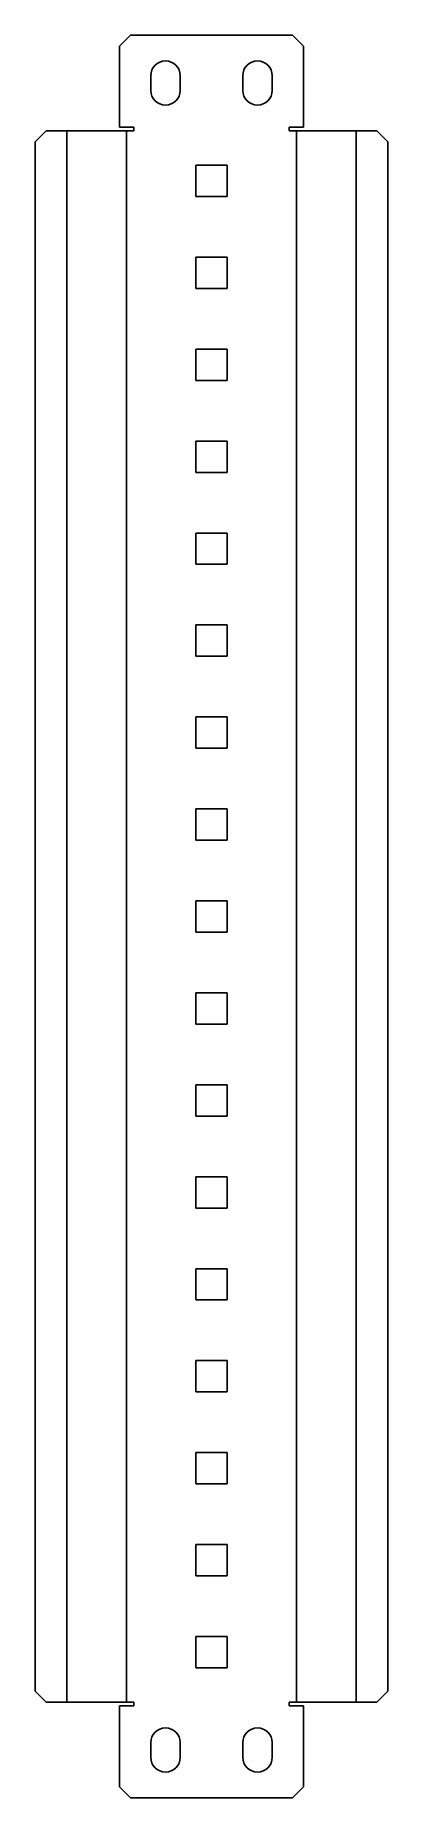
# Model space of a CAD drawing. Extents: x 0 to 96, y 1921 to 2400.
import ezdxf

# ---------------------------------------------------------------- set-up
doc = ezdxf.new("R2010")
doc.units = 0
doc.layers.add('SPI_UNF-BL', color=7, linetype='CONTINUOUS')
doc.layers.add('SPI_UNF-UP', color=7, linetype='CONTINUOUS')

msp = doc.modelspace()

# ---------------------------------------------------------------- linework, layer by layer
at = {"layer": 'SPI_UNF-BL', "color": 4}
for p, q in [((8.6063, 1946.8516), (8.6063, 2374.0016)), ((24.8193, 1946.8516), (24.8193, 2374.0016)), ((71.0323, 2374.0016), (71.0323, 1946.8516)), ((87.2453, 2374.0016), (87.2453, 1946.8516))]:
    msp.add_line(p, q, dxfattribs=at)
at = {"layer": 'SPI_UNF-UP', "color": 7}
for p, q in [((25.9258, 2400.0016), (22.9258, 2397.0016)), ((22.9258, 2397.0016), (22.9258, 2375.0016)), ((69.9258, 2400.0016), (25.9258, 2400.0016)), ((72.9258, 2397.0016), (69.9258, 2400.0016)), ((72.9258, 2375.0016), (72.9258, 2397.0016)), ((31.4258, 2385.0016), (31.4258, 2389.0016)), ((39.4258, 2389.0016), (39.4258, 2385.0016)), ((56.4258, 2385.0016), (56.4258, 2389.0016)), ((64.4258, 2389.0016), (64.4258, 2385.0016)), ((2.9998, 2374.0016), (-0.0002, 2371.0016)), ((26.8258, 2374.0016), (2.9998, 2374.0016)), ((22.9258, 2375.0016), (26.8258, 2375.0016)), ((26.8258, 2375.0016), (26.8258, 2374.0016)), ((69.0258, 2374.0016), (69.0258, 2375.0016)), ((69.0258, 2375.0016), (72.9258, 2375.0016)), ((92.8518, 2374.0016), (69.0258, 2374.0016)), ((95.8518, 2371.0016), (92.8518, 2374.0016)), ((-0.0002, 2371.0016), (-0.0002, 1949.8516)), ((95.8518, 1949.8516), (95.8518, 2371.0016)), ((43.6758, 2356.1766), (43.6758, 2364.6766)), ((43.6758, 2364.6766), (52.1758, 2364.6766)), ((52.1758, 2364.6766), (52.1758, 2356.1766)), ((52.1758, 2356.1766), (43.6758, 2356.1766)), ((43.6758, 2331.1766), (43.6758, 2339.6766)), ((43.6758, 2339.6766), (52.1758, 2339.6766)), ((52.1758, 2339.6766), (52.1758, 2331.1766)), ((52.1758, 2331.1766), (43.6758, 2331.1766)), ((43.6758, 2306.1766), (43.6758, 2314.6766)), ((43.6758, 2314.6766), (52.1758, 2314.6766)), ((52.1758, 2314.6766), (52.1758, 2306.1766)), ((52.1758, 2306.1766), (43.6758, 2306.1766)), ((43.6758, 2281.1766), (43.6758, 2289.6766)), ((43.6758, 2289.6766), (52.1758, 2289.6766)), ((52.1758, 2289.6766), (52.1758, 2281.1766)), ((52.1758, 2281.1766), (43.6758, 2281.1766)), ((43.6758, 2256.1766), (43.6758, 2264.6766)), ((43.6758, 2264.6766), (52.1758, 2264.6766)), ((52.1758, 2264.6766), (52.1758, 2256.1766)), ((52.1758, 2256.1766), (43.6758, 2256.1766)), ((43.6758, 2231.1766), (43.6758, 2239.6766)), ((43.6758, 2239.6766), (52.1758, 2239.6766)), ((52.1758, 2239.6766), (52.1758, 2231.1766)), ((52.1758, 2231.1766), (43.6758, 2231.1766)), ((43.6758, 2206.1766), (43.6758, 2214.6766)), ((43.6758, 2214.6766), (52.1758, 2214.6766)), ((52.1758, 2214.6766), (52.1758, 2206.1766)), ((52.1758, 2206.1766), (43.6758, 2206.1766)), ((43.6758, 2181.1766), (43.6758, 2189.6766)), ((43.6758, 2189.6766), (52.1758, 2189.6766)), ((52.1758, 2189.6766), (52.1758, 2181.1766)), ((52.1758, 2181.1766), (43.6758, 2181.1766)), ((43.6758, 2156.1766), (43.6758, 2164.6766)), ((43.6758, 2164.6766), (52.1758, 2164.6766)), ((52.1758, 2164.6766), (52.1758, 2156.1766)), ((52.1758, 2156.1766), (43.6758, 2156.1766)), ((43.6758, 2131.1766), (43.6758, 2139.6766)), ((43.6758, 2139.6766), (52.1758, 2139.6766)), ((52.1758, 2139.6766), (52.1758, 2131.1766)), ((52.1758, 2131.1766), (43.6758, 2131.1766)), ((43.6758, 2106.1766), (43.6758, 2114.6766)), ((43.6758, 2114.6766), (52.1758, 2114.6766)), ((52.1758, 2114.6766), (52.1758, 2106.1766)), ((52.1758, 2106.1766), (43.6758, 2106.1766)), ((43.6758, 2081.1766), (43.6758, 2089.6766)), ((43.6758, 2089.6766), (52.1758, 2089.6766)), ((52.1758, 2089.6766), (52.1758, 2081.1766)), ((52.1758, 2081.1766), (43.6758, 2081.1766)), ((43.6758, 2056.1766), (43.6758, 2064.6766)), ((43.6758, 2064.6766), (52.1758, 2064.6766)), ((52.1758, 2064.6766), (52.1758, 2056.1766)), ((52.1758, 2056.1766), (43.6758, 2056.1766)), ((43.6758, 2031.1766), (43.6758, 2039.6766)), ((43.6758, 2039.6766), (52.1758, 2039.6766)), ((52.1758, 2039.6766), (52.1758, 2031.1766)), ((52.1758, 2031.1766), (43.6758, 2031.1766)), ((43.6758, 2006.1766), (43.6758, 2014.6766)), ((43.6758, 2014.6766), (52.1758, 2014.6766)), ((52.1758, 2014.6766), (52.1758, 2006.1766)), ((52.1758, 2006.1766), (43.6758, 2006.1766)), ((43.6758, 1981.1766), (43.6758, 1989.6766)), ((43.6758, 1989.6766), (52.1758, 1989.6766)), ((52.1758, 1989.6766), (52.1758, 1981.1766)), ((52.1758, 1981.1766), (43.6758, 1981.1766)), ((43.6758, 1956.1766), (43.6758, 1964.6766)), ((43.6758, 1964.6766), (52.1758, 1964.6766)), ((52.1758, 1964.6766), (52.1758, 1956.1766)), ((52.1758, 1956.1766), (43.6758, 1956.1766)), ((-0.0002, 1949.8516), (2.9998, 1946.8516)), ((2.9998, 1946.8516), (26.8258, 1946.8516)), ((26.8258, 1945.8516), (22.9258, 1945.8516)), ((22.9258, 1945.8516), (22.9258, 1923.8516)), ((26.8258, 1946.8516), (26.8258, 1945.8516)), ((69.0258, 1945.8516), (69.0258, 1946.8516)), ((69.0258, 1946.8516), (92.8518, 1946.8516)), ((72.9258, 1945.8516), (69.0258, 1945.8516)), ((72.9258, 1923.8516), (72.9258, 1945.8516)), ((92.8518, 1946.8516), (95.8518, 1949.8516)), ((31.4258, 1931.8516), (31.4258, 1935.8516)), ((39.4258, 1935.8516), (39.4258, 1931.8516)), ((56.4258, 1931.8516), (56.4258, 1935.8516)), ((64.4258, 1935.8516), (64.4258, 1931.8516)), ((22.9258, 1923.8516), (25.9258, 1920.8516)), ((69.9258, 1920.8516), (72.9258, 1923.8516)), ((25.9258, 1920.8516), (69.9258, 1920.8516))]:
    msp.add_line(p, q, dxfattribs=at)
for centre, start, end in [((35.4258, 2389.0016), 0, 180), ((60.4258, 2389.0016), 0, 180), ((35.4258, 2385.0016), 180, 0), ((60.4258, 2385.0016), 180, 0), ((35.4258, 1935.8516), 0, 180), ((60.4258, 1935.8516), 0, 180), ((35.4258, 1931.8516), 180, 0), ((60.4258, 1931.8516), 180, 0)]:
    msp.add_arc(centre, 4, start, end, dxfattribs=at)

doc.saveas('drawing.dxf')
